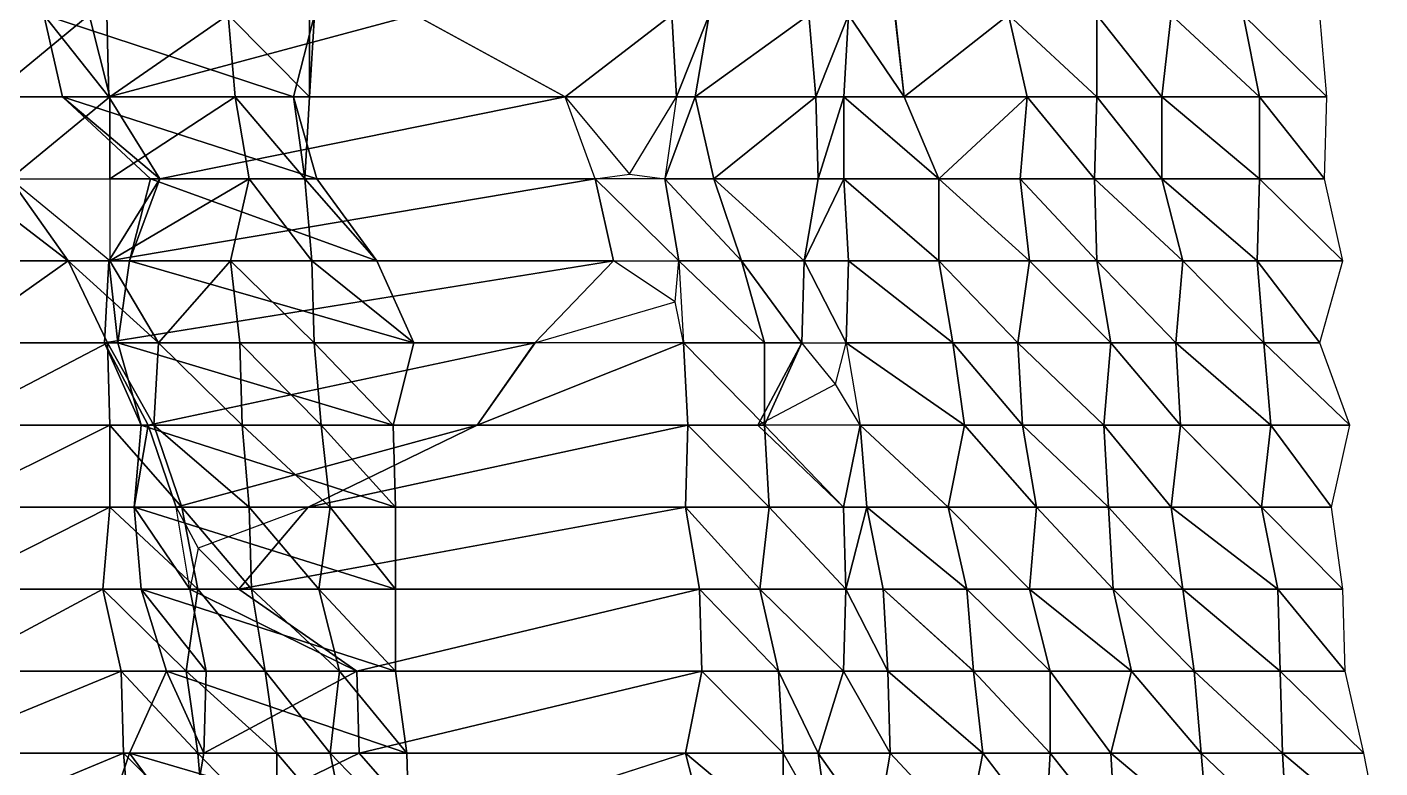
# Model space of a CAD drawing. Header units: metres. Extents: x -317 to 276, y -240 to 234.
# Drawn here: x 176.4 to 275.3, y -97.1 to -42.9 of the extents above; entities that cross this region are included whole.
import ezdxf

# ---------------------------------------------------------------- set-up
doc = ezdxf.new("R2010")
doc.units = ezdxf.units.M

msp = doc.modelspace()

# ---------------------------------------------------------------- linework, layer by layer
for points in [[(173.65201, -48, -613.38635), (182.47089, -48, -609.7584), (180.948, -42, -612.546), (180.9481, -41.9999, -612.5459)], [(173.65201, -48, -613.38635), (180.948, -42, -612.546), (173.65201, -42, -613.38635), (173.65211, -41.9999, -613.3862)], [(195.89844, -48, -622.72437), (178.99756, -48, -666.1763), (177.64389, -42, -668.6541), (177.644, -41.9999, -668.654)], [(195.89844, -48, -622.72437), (177.64389, -42, -668.6541), (197.42133, -42, -619.93677), (197.42143, -41.9999, -619.93665)], [(177.64389, -42, -668.6541), (182.40173, -48, -672.45984), (182.23254, -42, -672.7696), (182.23265, -41.9999, -672.7695)], [(177.64389, -42, -668.6541), (178.99756, -48, -666.1763), (182.40173, -48, -672.45984), (182.40184, -47.9999, -672.4597)], [(182.47089, -48, -609.7584), (191.12057, -42, -606.4403), (180.948, -42, -612.546), (180.9481, -41.9999, -612.5459)], [(182.40173, -48, -672.45984), (204.75732, -42, -644.05316), (182.23254, -42, -672.7696), (182.23265, -41.9999, -672.7695)], [(182.40173, -48, -672.45984), (215.75592, -48, -623.9204), (204.75732, -42, -644.05316), (204.75743, -41.9999, -644.05304)], [(182.47089, -48, -609.7584), (191.6282, -48, -605.5111), (191.12057, -42, -606.4403), (191.12068, -41.9999, -606.4402)], [(191.12057, -42, -606.4403), (197.06287, -48, -608.0779), (197.06287, -42, -608.0779), (197.06297, -41.9999, -608.07776)], [(191.12057, -42, -606.4403), (191.6282, -48, -605.5111), (197.06287, -48, -608.0779), (197.06297, -47.9999, -608.07776)], [(197.06287, -48, -608.0779), (195.89844, -48, -622.72437), (197.42133, -42, -619.93677), (197.42143, -41.9999, -619.93665)], [(197.06287, -48, -608.0779), (197.42133, -42, -619.93677), (197.06287, -42, -608.0779), (197.06297, -41.9999, -608.07776)], [(215.75592, -48, -623.9204), (223.55957, -42, -622.15094), (204.75732, -42, -644.05316), (204.75743, -41.9999, -644.05304)], [(215.75592, -48, -623.9204), (223.89801, -48, -621.5315), (223.55957, -42, -622.15094), (223.55968, -41.9999, -622.1508)], [(223.89801, -48, -621.5315), (226.28693, -42, -629.6735), (223.55957, -42, -622.15094), (223.55968, -41.9999, -622.1508)], [(223.89801, -48, -621.5315), (225.27167, -48, -631.5319), (226.28693, -42, -629.6735), (226.28703, -41.9999, -629.6734)], [(225.27167, -48, -631.5319), (234.09058, -48, -627.90405), (233.58295, -42, -628.83325), (233.58305, -41.9999, -628.8331)], [(225.27167, -48, -631.5319), (233.58295, -42, -628.83325), (226.28693, -42, -629.6735), (226.28703, -41.9999, -629.6734)], [(234.09058, -48, -627.90405), (236.47955, -42, -636.0461), (233.58295, -42, -628.83325), (233.58305, -41.9999, -628.8331)], [(234.09058, -48, -627.90405), (236.14111, -48, -636.6655), (236.47955, -42, -636.0461), (236.47966, -41.9999, -636.04596)], [(236.47955, -42, -636.0461), (236.14111, -48, -636.6655), (240.56055, -48, -641.0908), (240.56065, -47.9999, -641.0907)], [(236.47955, -42, -636.0461), (240.56055, -48, -641.0908), (239.88373, -42, -642.3297), (239.88383, -41.9999, -642.3296)], [(240.56055, -48, -641.0908), (248.19495, -42, -639.63104), (239.88373, -42, -642.3297), (239.88383, -41.9999, -642.3296)], [(240.56055, -48, -641.0908), (249.54858, -48, -637.1532), (248.19495, -42, -639.63104), (248.19505, -41.9999, -639.6309)], [(248.19495, -42, -639.63104), (254.6449, -48, -640.3395), (254.6449, -42, -640.3395), (254.645, -41.9999, -640.33936)], [(248.19495, -42, -639.63104), (249.54858, -48, -637.1532), (254.6449, -48, -640.3395), (254.645, -47.9999, -640.33936)], [(254.6449, -42, -640.3395), (259.40277, -48, -644.14526), (260.0796, -42, -642.90625), (260.07968, -41.9999, -642.9061)], [(254.6449, -42, -640.3395), (254.6449, -48, -640.3395), (259.40277, -48, -644.14526), (259.40286, -47.9999, -644.14514)], [(260.0796, -42, -642.90625), (259.40277, -48, -644.14526), (266.5296, -48, -643.6147), (266.5297, -47.9999, -643.61456)], [(260.0796, -42, -642.90625), (266.5296, -48, -643.6147), (265.3451, -42, -645.78284), (265.34518, -41.9999, -645.7827)], [(265.3451, -42, -645.78284), (271.45667, -48, -647.1107), (270.94904, -42, -648.0399), (270.94913, -41.9999, -648.0398)], [(265.3451, -42, -645.78284), (266.5296, -48, -643.6147), (271.45667, -48, -647.1107), (271.45676, -47.9999, -647.1106)], [(175.1749, -54, -610.5987), (182.47089, -48, -609.7584), (173.65201, -48, -613.38635), (173.65211, -47.9999, -613.3862)], [(175.1749, -54, -610.5987), (182.47089, -54, -609.7584), (182.47089, -48, -609.7584), (182.471, -47.9999, -609.7583)], [(197.59052, -54, -619.6271), (185.42752, -54, -654.4063), (178.99756, -48, -666.1763), (178.99767, -47.9999, -666.17615)], [(197.59052, -54, -619.6271), (178.99756, -48, -666.1763), (195.89844, -48, -622.72437), (195.89854, -47.9999, -622.72424)], [(186.12433, -54, -665.6457), (182.40173, -48, -672.45984), (178.99756, -48, -666.1763), (178.99767, -47.9999, -666.17615)], [(186.12433, -54, -665.6457), (178.99756, -48, -666.1763), (185.42752, -54, -654.4063), (185.42763, -53.9999, -654.4062)], [(186.12433, -54, -665.6457), (215.75592, -48, -623.9204), (182.40173, -48, -672.45984), (182.40184, -47.9999, -672.4597)], [(182.47089, -54, -609.7584), (192.64343, -54, -603.6527), (191.6282, -48, -605.5111), (191.62831, -47.9999, -605.511)], [(182.47089, -54, -609.7584), (191.6282, -48, -605.5111), (182.47089, -48, -609.7584), (182.471, -47.9999, -609.7583)], [(186.12433, -54, -665.6457), (217.95569, -54, -619.8938), (215.75592, -48, -623.9204), (215.75603, -47.9999, -623.9203)], [(191.6282, -48, -605.5111), (196.72449, -54, -608.6974), (197.06287, -48, -608.0779), (197.06297, -47.9999, -608.07776)], [(191.6282, -48, -605.5111), (192.64343, -54, -603.6527), (196.72449, -54, -608.6974), (196.7246, -53.9999, -608.69727)], [(196.72449, -54, -608.6974), (197.59052, -54, -619.6271), (195.89844, -48, -622.72437), (195.89854, -47.9999, -622.72424)], [(196.72449, -54, -608.6974), (195.89844, -48, -622.72437), (197.06287, -48, -608.0779), (197.06297, -47.9999, -608.07776)], [(215.75592, -48, -623.9204), (220.46619, -53.666656, -621.55585), (223.89801, -48, -621.5315), (223.89812, -47.9999, -621.5314)], [(223.05194, -54, -623.08014), (226.62537, -54, -629.0541), (225.27167, -48, -631.5319), (225.27177, -47.9999, -631.5318)], [(223.05194, -54, -623.08014), (225.27167, -48, -631.5319), (223.89801, -48, -621.5315), (223.89812, -47.9999, -621.5314)], [(226.62537, -54, -629.0541), (234.09058, -48, -627.90405), (225.27167, -48, -631.5319), (225.27177, -47.9999, -631.5318)], [(226.62537, -54, -629.0541), (234.25977, -54, -627.5943), (234.09058, -48, -627.90405), (234.09068, -47.9999, -627.90393)], [(234.25977, -54, -627.5943), (236.14111, -48, -636.6655), (234.09058, -48, -627.90405), (234.09068, -47.9999, -627.90393)], [(234.25977, -54, -627.5943), (236.14111, -54, -636.6655), (236.14111, -48, -636.6655), (236.14122, -47.9999, -636.6654)], [(236.14111, -48, -636.6655), (243.0987, -54, -636.44476), (240.56055, -48, -641.0908), (240.56065, -47.9999, -641.0907)], [(236.14111, -48, -636.6655), (236.14111, -54, -636.6655), (243.0987, -54, -636.44476), (243.0988, -53.9999, -636.44464)], [(243.0987, -54, -636.44476), (249.54858, -48, -637.1532), (240.56055, -48, -641.0908), (240.56065, -47.9999, -641.0907)], [(243.0987, -54, -636.44476), (249.04102, -54, -638.0824), (249.54858, -48, -637.1532), (249.54869, -47.9999, -637.1531)], [(249.54858, -48, -637.1532), (249.04102, -54, -638.0824), (254.47571, -54, -640.6492), (254.47581, -53.9999, -640.64905)], [(249.54858, -48, -637.1532), (254.47571, -54, -640.6492), (254.6449, -48, -640.3395), (254.645, -47.9999, -640.33936)], [(254.6449, -48, -640.3395), (254.47571, -54, -640.6492), (259.40277, -54, -644.14526), (259.40286, -53.9999, -644.14514)], [(254.6449, -48, -640.3395), (259.40277, -54, -644.14526), (259.40277, -48, -644.14526), (259.40286, -47.9999, -644.14514)], [(259.40277, -48, -644.14526), (266.5296, -54, -643.6147), (266.5296, -48, -643.6147), (266.5297, -47.9999, -643.61456)], [(259.40277, -48, -644.14526), (259.40277, -54, -644.14526), (266.5296, -54, -643.6147), (266.5297, -53.9999, -643.61456)], [(266.5296, -48, -643.6147), (271.28748, -54, -647.4204), (271.45667, -48, -647.1107), (271.45676, -47.9999, -647.1106)], [(266.5296, -48, -643.6147), (266.5296, -54, -643.6147), (271.28748, -54, -647.4204), (271.28757, -53.9999, -647.4203)], [(179.40509, -60, -602.85535), (175.1749, -54, -610.5987), (171.60147, -54, -604.6248), (171.60158, -53.9999, -604.6247)], [(179.40509, -60, -602.85535), (171.60147, -54, -604.6248), (172.95514, -60, -602.1469), (172.95525, -59.9999, -602.1468)], [(179.40509, -60, -602.85535), (182.47089, -60, -609.7584), (175.1749, -54, -610.5987), (175.175, -53.9999, -610.5986)], [(183.90463, -60, -657.1939), (182.40173, -60, -672.45984), (186.12433, -54, -665.6457), (186.12444, -53.9999, -665.64557)], [(182.40173, -60, -672.45984), (219.30933, -60, -617.41595), (217.95569, -54, -619.8938), (217.9558, -53.9999, -619.8937)], [(182.40173, -60, -672.45984), (217.95569, -54, -619.8938), (186.12433, -54, -665.6457), (186.12444, -53.9999, -665.64557)], [(182.47089, -60, -609.7584), (191.2898, -60, -606.13055), (192.64343, -54, -603.6527), (192.64354, -53.9999, -603.6526)], [(182.47089, -60, -609.7584), (192.64343, -54, -603.6527), (182.47089, -54, -609.7584), (182.471, -53.9999, -609.7583)], [(201.98999, -60, -611.574), (183.90463, -60, -657.1939), (185.42752, -54, -654.4063), (185.42763, -53.9999, -654.4062)], [(183.90463, -60, -657.1939), (186.12433, -54, -665.6457), (185.42752, -54, -654.4063), (185.42763, -53.9999, -654.4062)], [(201.98999, -60, -611.574), (185.42752, -54, -654.4063), (197.59052, -54, -619.6271), (197.59062, -53.9999, -619.62695)], [(192.64343, -54, -603.6527), (191.2898, -60, -606.13055), (197.23212, -60, -607.7682), (197.23222, -59.9999, -607.76807)], [(192.64343, -54, -603.6527), (197.23212, -60, -607.7682), (196.72449, -54, -608.6974), (196.7246, -53.9999, -608.69727)], [(201.98999, -60, -611.574), (197.59052, -54, -619.6271), (196.72449, -54, -608.6974), (196.7246, -53.9999, -608.69727)], [(201.98999, -60, -611.574), (196.72449, -54, -608.6974), (197.23212, -60, -607.7682), (197.23222, -59.9999, -607.76807)], [(220.46619, -53.666656, -621.55585), (223.05194, -54, -623.08014), (217.95569, -54, -619.8938), (217.9558, -53.9999, -619.8937)], [(217.95569, -54, -619.8938), (224.0672, -60, -621.22174), (223.05194, -54, -623.08014), (223.05205, -53.9999, -623.08)], [(217.95569, -54, -619.8938), (219.30933, -60, -617.41595), (224.0672, -60, -621.22174), (224.0673, -59.9999, -621.2216)], [(223.05194, -54, -623.08014), (228.65588, -60, -625.3372), (226.62537, -54, -629.0541), (226.62547, -53.9999, -629.05396)], [(223.05194, -54, -623.08014), (224.0672, -60, -621.22174), (228.65588, -60, -625.3372), (228.65599, -59.9999, -625.3371)], [(226.62537, -54, -629.0541), (233.24457, -60, -629.4527), (234.25977, -54, -627.5943), (234.25987, -53.9999, -627.5942)], [(226.62537, -54, -629.0541), (228.65588, -60, -625.3372), (233.24457, -60, -629.4527), (233.24467, -59.9999, -629.4526)], [(233.24457, -60, -629.4527), (236.47955, -60, -636.0461), (236.14111, -54, -636.6655), (236.14122, -53.9999, -636.6654)], [(233.24457, -60, -629.4527), (236.14111, -54, -636.6655), (234.25977, -54, -627.5943), (234.25987, -53.9999, -627.5942)], [(236.14111, -54, -636.6655), (243.0987, -60, -636.44476), (243.0987, -54, -636.44476), (243.0988, -53.9999, -636.44464)], [(236.14111, -54, -636.6655), (236.47955, -60, -636.0461), (243.0987, -60, -636.44476), (243.0988, -59.9999, -636.44464)], [(243.0987, -54, -636.44476), (249.71783, -60, -636.84344), (249.04102, -54, -638.0824), (249.04112, -53.9999, -638.0823)], [(243.0987, -54, -636.44476), (243.0987, -60, -636.44476), (249.71783, -60, -636.84344), (249.71794, -59.9999, -636.8433)], [(249.04102, -54, -638.0824), (254.6449, -60, -640.3395), (254.47571, -54, -640.6492), (254.47581, -53.9999, -640.64905)], [(249.04102, -54, -638.0824), (249.71783, -60, -636.84344), (254.6449, -60, -640.3395), (254.645, -59.9999, -640.33936)], [(254.47571, -54, -640.6492), (260.92566, -60, -641.3576), (259.40277, -54, -644.14526), (259.40286, -53.9999, -644.14514)], [(254.47571, -54, -640.6492), (254.6449, -60, -640.3395), (260.92566, -60, -641.3576), (260.92575, -59.9999, -641.3575)], [(259.40277, -54, -644.14526), (266.36035, -60, -643.92444), (266.5296, -54, -643.6147), (266.5297, -53.9999, -643.61456)], [(259.40277, -54, -644.14526), (260.92566, -60, -641.3576), (266.36035, -60, -643.92444), (266.36044, -59.9999, -643.9243)], [(266.5296, -54, -643.6147), (266.36035, -60, -643.92444), (272.6411, -60, -644.94257), (272.6412, -59.9999, -644.94244)], [(266.5296, -54, -643.6147), (272.6411, -60, -644.94257), (271.28748, -54, -647.4204), (271.28757, -53.9999, -647.4203)], [(170.92462, -66, -605.8638), (182.28165, -66, -597.58984), (179.40509, -60, -602.85535), (179.4052, -59.9999, -602.8552)], [(170.92462, -66, -605.8638), (179.40509, -60, -602.85535), (172.95514, -60, -602.1469), (172.95525, -59.9999, -602.1468)], [(186.02429, -66, -603.254), (182.47089, -60, -609.7584), (179.40509, -60, -602.85535), (179.4052, -59.9999, -602.8552)], [(186.02429, -66, -603.254), (179.40509, -60, -602.85535), (182.28165, -66, -597.58984), (182.28175, -65.9999, -597.5897)], [(183.0586, -66, -658.7426), (182.06332, -66, -673.07935), (182.40173, -60, -672.45984), (182.40184, -59.9999, -672.4597)], [(182.06332, -66, -673.07935), (213.55621, -66, -627.94696), (219.30933, -60, -617.41595), (219.30943, -59.9999, -617.41583)], [(182.06332, -66, -673.07935), (219.30933, -60, -617.41595), (182.40173, -60, -672.45984), (182.40184, -59.9999, -672.4597)], [(183.0586, -66, -658.7426), (182.40173, -60, -672.45984), (183.90463, -60, -657.1939), (183.90474, -59.9999, -657.1938)], [(186.02429, -66, -603.254), (191.2898, -60, -606.13055), (182.47089, -60, -609.7584), (182.471, -59.9999, -609.7583)], [(204.69733, -66, -606.61816), (183.0586, -66, -658.7426), (183.90463, -60, -657.1939), (183.90474, -59.9999, -657.1938)], [(204.69733, -66, -606.61816), (183.90463, -60, -657.1939), (201.98999, -60, -611.574), (201.9901, -59.9999, -611.57385)], [(186.02429, -66, -603.254), (191.96661, -66, -604.8916), (191.2898, -60, -606.13055), (191.2899, -59.9999, -606.13043)], [(191.2898, -60, -606.13055), (197.4013, -66, -607.45844), (197.23212, -60, -607.7682), (197.23222, -59.9999, -607.76807)], [(191.2898, -60, -606.13055), (191.96661, -66, -604.8916), (197.4013, -66, -607.45844), (197.40141, -65.9999, -607.4583)], [(197.23212, -60, -607.7682), (204.69733, -66, -606.61816), (201.98999, -60, -611.574), (201.9901, -59.9999, -611.57385)], [(197.23212, -60, -607.7682), (197.4013, -66, -607.45844), (204.69733, -66, -606.61816), (204.69743, -65.9999, -606.61804)], [(219.30933, -60, -617.41595), (213.55621, -66, -627.94696), (223.80292, -63, -621.0103), (223.80302, -62.9999, -621.0102)], [(224.40564, -66, -620.6023), (223.80292, -63, -621.0103), (224.0672, -60, -621.22174), (224.0673, -59.9999, -621.2216)], [(224.0672, -60, -621.22174), (230.34796, -66, -622.23987), (228.65588, -60, -625.3372), (228.65599, -59.9999, -625.3371)], [(224.0672, -60, -621.22174), (224.40564, -66, -620.6023), (230.34796, -66, -622.23987), (230.34807, -65.9999, -622.23975)], [(228.65588, -60, -625.3372), (233.07532, -66, -629.76245), (233.24457, -60, -629.4527), (233.24467, -59.9999, -629.4526)], [(228.65588, -60, -625.3372), (230.34796, -66, -622.23987), (233.07532, -66, -629.76245), (233.07542, -65.9999, -629.7623)], [(233.24457, -60, -629.4527), (233.07532, -66, -629.76245), (236.3103, -66, -636.35583), (236.31041, -65.9999, -636.3557)], [(233.24457, -60, -629.4527), (236.3103, -66, -636.35583), (236.47955, -60, -636.0461), (236.47966, -59.9999, -636.04596)], [(236.47955, -60, -636.0461), (236.3103, -66, -636.35583), (244.11395, -66, -634.58636), (244.11406, -65.9999, -634.58624)], [(236.47955, -60, -636.0461), (244.11395, -66, -634.58636), (243.0987, -60, -636.44476), (243.0988, -59.9999, -636.44464)], [(243.0987, -60, -636.44476), (248.87177, -66, -638.3921), (249.71783, -60, -636.84344), (249.71794, -59.9999, -636.8433)], [(243.0987, -60, -636.44476), (244.11395, -66, -634.58636), (248.87177, -66, -638.3921), (248.87187, -65.9999, -638.39197)], [(249.71783, -60, -636.84344), (248.87177, -66, -638.3921), (255.66016, -66, -638.4811), (255.66026, -65.9999, -638.48096)], [(249.71783, -60, -636.84344), (255.66016, -66, -638.4811), (254.6449, -60, -640.3395), (254.645, -59.9999, -640.33936)], [(254.6449, -60, -640.3395), (260.41803, -66, -642.2868), (260.92566, -60, -641.3576), (260.92575, -59.9999, -641.3575)], [(254.6449, -60, -640.3395), (255.66016, -66, -638.4811), (260.41803, -66, -642.2868), (260.41812, -65.9999, -642.2867)], [(260.92566, -60, -641.3576), (260.41803, -66, -642.2868), (266.86798, -66, -642.99524), (266.86807, -65.9999, -642.9951)], [(260.92566, -60, -641.3576), (266.86798, -66, -642.99524), (266.36035, -60, -643.92444), (266.36044, -59.9999, -643.9243)], [(266.36035, -60, -643.92444), (270.94904, -66, -648.0399), (272.6411, -60, -644.94257), (272.6412, -59.9999, -644.94244)], [(266.36035, -60, -643.92444), (266.86798, -66, -642.99524), (270.94904, -66, -648.0399), (270.94913, -65.9999, -648.0398)], [(170.75543, -72, -606.17346), (182.45087, -72, -597.2801), (182.28165, -66, -597.58984), (182.28175, -65.9999, -597.5897)], [(170.75543, -72, -606.17346), (182.28165, -66, -597.58984), (170.92462, -66, -605.8638), (170.92473, -65.9999, -605.86365)], [(184.75067, -72, -655.64526), (185.27829, -72, -667.19434), (182.06332, -66, -673.07935), (182.06343, -65.9999, -673.0792)], [(184.75067, -72, -655.64526), (182.06332, -66, -673.07935), (183.0586, -66, -658.7426), (183.0587, -65.9999, -658.7425)], [(185.27829, -72, -667.19434), (213.55621, -66, -627.94696), (182.06332, -66, -673.07935), (182.06343, -65.9999, -673.0792)], [(182.28165, -66, -597.58984), (185.68585, -72, -603.8735), (186.02429, -66, -603.254), (186.0244, -65.9999, -603.2539)], [(182.28165, -66, -597.58984), (182.45087, -72, -597.2801), (185.68585, -72, -603.8735), (185.68596, -71.9999, -603.87335)], [(203.17444, -72, -609.40576), (184.75067, -72, -655.64526), (183.0586, -66, -658.7426), (183.0587, -65.9999, -658.7425)], [(203.17444, -72, -609.40576), (183.0586, -66, -658.7426), (204.69733, -66, -606.61816), (204.69743, -65.9999, -606.61804)], [(185.27829, -72, -667.19434), (209.32599, -72, -635.6903), (213.55621, -66, -627.94696), (213.55632, -65.9999, -627.94684)], [(186.02429, -66, -603.254), (185.68585, -72, -603.8735), (192.1358, -72, -604.5819), (192.13591, -71.9999, -604.5818)], [(186.02429, -66, -603.254), (192.1358, -72, -604.5819), (191.96661, -66, -604.8916), (191.96672, -65.9999, -604.8915)], [(191.96661, -66, -604.8916), (197.90894, -72, -606.52924), (197.4013, -66, -607.45844), (197.40141, -65.9999, -607.4583)], [(191.96661, -66, -604.8916), (192.1358, -72, -604.5819), (197.90894, -72, -606.52924), (197.90904, -71.9999, -606.5291)], [(197.4013, -66, -607.45844), (203.17444, -72, -609.40576), (204.69733, -66, -606.61816), (204.69743, -65.9999, -606.61804)], [(197.4013, -66, -607.45844), (197.90894, -72, -606.52924), (203.17444, -72, -609.40576), (203.17455, -71.9999, -609.40564)], [(209.32599, -72, -635.6903), (224.74402, -72, -619.9828), (224.40564, -66, -620.6023), (224.40575, -65.9999, -620.6022)], [(209.32599, -72, -635.6903), (224.40564, -66, -620.6023), (213.55621, -66, -627.94696), (213.55632, -65.9999, -627.94684)], [(224.40564, -66, -620.6023), (230.34796, -72, -622.23987), (230.34796, -66, -622.23987), (230.34807, -65.9999, -622.23975)], [(224.40564, -66, -620.6023), (224.74402, -72, -619.9828), (230.34796, -72, -622.23987), (230.34807, -71.9999, -622.23975)], [(230.34796, -72, -622.23987), (229.86035, -72, -635.6474), (233.07532, -66, -629.76245), (233.07542, -65.9999, -629.7623)], [(233.07532, -66, -629.76245), (229.86035, -72, -635.6474), (235.53394, -69, -634.77344), (235.53404, -68.9999, -634.7733)], [(230.34796, -72, -622.23987), (233.07532, -66, -629.76245), (230.34796, -66, -622.23987), (230.34807, -65.9999, -622.23975)], [(237.32556, -72, -634.49744), (235.53394, -69, -634.77344), (236.3103, -66, -636.35583), (236.31041, -65.9999, -636.3557)], [(236.3103, -66, -636.35583), (244.96002, -72, -633.0377), (244.11395, -66, -634.58636), (244.11406, -65.9999, -634.58624)], [(236.3103, -66, -636.35583), (237.32556, -72, -634.49744), (244.96002, -72, -633.0377), (244.96013, -71.9999, -633.0376)], [(244.11395, -66, -634.58636), (249.2102, -72, -637.77264), (248.87177, -66, -638.3921), (248.87187, -65.9999, -638.39197)], [(244.11395, -66, -634.58636), (244.96002, -72, -633.0377), (249.2102, -72, -637.77264), (249.21031, -71.9999, -637.7725)], [(248.87177, -66, -638.3921), (255.15253, -72, -639.4103), (255.66016, -66, -638.4811), (255.66026, -65.9999, -638.48096)], [(248.87177, -66, -638.3921), (249.2102, -72, -637.77264), (255.15253, -72, -639.4103), (255.15263, -71.9999, -639.41016)], [(255.66016, -66, -638.4811), (255.15253, -72, -639.4103), (260.75647, -72, -641.66736), (260.75656, -71.9999, -641.66724)], [(255.66016, -66, -638.4811), (260.75647, -72, -641.66736), (260.41803, -66, -642.2868), (260.41812, -65.9999, -642.2867)], [(260.41803, -66, -642.2868), (267.3756, -72, -642.06604), (266.86798, -66, -642.99524), (266.86807, -65.9999, -642.9951)], [(260.41803, -66, -642.2868), (260.75647, -72, -641.66736), (267.3756, -72, -642.06604), (267.3757, -71.9999, -642.0659)], [(266.86798, -66, -642.99524), (273.14874, -72, -644.01337), (270.94904, -66, -648.0399), (270.94913, -65.9999, -648.0398)], [(266.86798, -66, -642.99524), (267.3756, -72, -642.06604), (273.14874, -72, -644.01337), (273.14883, -71.9999, -644.01324)], [(170.41699, -78, -606.79297), (182.45087, -78, -597.2801), (182.45087, -72, -597.2801), (182.45097, -71.9999, -597.27997)], [(170.41699, -78, -606.79297), (182.45087, -72, -597.2801), (170.75543, -72, -606.17346), (170.75554, -71.9999, -606.17334)], [(182.45087, -72, -597.2801), (187.71637, -78, -600.1567), (185.68585, -72, -603.8735), (185.68596, -71.9999, -603.87335)], [(182.45087, -72, -597.2801), (182.45087, -78, -597.2801), (187.71637, -78, -600.1567), (187.71648, -77.9999, -600.15656)], [(203.34363, -78, -609.09607), (184.24304, -78, -656.57446), (184.75067, -72, -655.64526), (184.75078, -71.9999, -655.64514)], [(184.24304, -78, -656.57446), (187.3088, -78, -663.47754), (185.27829, -72, -667.19434), (185.2784, -71.9999, -667.1942)], [(184.24304, -78, -656.57446), (185.27829, -72, -667.19434), (184.75067, -72, -655.64526), (184.75078, -71.9999, -655.64514)], [(203.34363, -78, -609.09607), (184.75067, -72, -655.64526), (203.17444, -72, -609.40576), (203.17455, -71.9999, -609.40564)], [(187.3088, -78, -663.47754), (209.32599, -72, -635.6903), (185.27829, -72, -667.19434), (185.2784, -71.9999, -667.1942)], [(185.68585, -72, -603.8735), (192.64343, -78, -603.6527), (192.1358, -72, -604.5819), (192.13591, -71.9999, -604.5818)], [(185.68585, -72, -603.8735), (187.71637, -78, -600.1567), (192.64343, -78, -603.6527), (192.64354, -77.9999, -603.6526)], [(187.3088, -78, -663.47754), (196.97375, -78, -658.30096), (209.32599, -72, -635.6903), (209.3261, -71.9999, -635.6902)], [(192.1358, -72, -604.5819), (198.58575, -78, -605.2903), (197.90894, -72, -606.52924), (197.90904, -71.9999, -606.5291)], [(192.1358, -72, -604.5819), (192.64343, -78, -603.6527), (198.58575, -78, -605.2903), (198.58586, -77.9999, -605.29016)], [(196.97375, -78, -658.30096), (224.57483, -78, -620.29254), (224.74402, -72, -619.9828), (224.74413, -71.9999, -619.98267)], [(196.97375, -78, -658.30096), (224.74402, -72, -619.9828), (209.32599, -72, -635.6903), (209.3261, -71.9999, -635.6902)], [(197.90894, -72, -606.52924), (203.34363, -78, -609.09607), (203.17444, -72, -609.40576), (203.17455, -71.9999, -609.40564)], [(197.90894, -72, -606.52924), (198.58575, -78, -605.2903), (203.34363, -78, -609.09607), (203.34373, -77.9999, -609.09595)], [(224.74402, -72, -619.9828), (224.57483, -78, -620.29254), (230.6864, -78, -621.62036), (230.68651, -77.9999, -621.62024)], [(224.74402, -72, -619.9828), (230.6864, -78, -621.62036), (230.34796, -72, -622.23987), (230.34807, -71.9999, -622.23975)], [(236.1211, -78, -624.18726), (229.86035, -72, -635.6474), (230.34796, -72, -622.23987), (230.34807, -71.9999, -622.23975)], [(237.32556, -72, -634.49744), (229.86035, -72, -635.6474), (236.1211, -78, -624.18726), (236.1212, -77.9999, -624.18713)], [(236.1211, -78, -624.18726), (230.34796, -72, -622.23987), (230.6864, -78, -621.62036), (230.68651, -77.9999, -621.62024)], [(237.32556, -72, -634.49744), (236.1211, -78, -624.18726), (237.83319, -78, -633.56824), (237.8333, -77.9999, -633.5681)], [(237.32556, -72, -634.49744), (243.77557, -78, -635.2058), (244.96002, -72, -633.0377), (244.96013, -71.9999, -633.0376)], [(237.32556, -72, -634.49744), (237.83319, -78, -633.56824), (243.77557, -78, -635.2058), (243.77568, -77.9999, -635.2057)], [(244.96002, -72, -633.0377), (243.77557, -78, -635.2058), (250.22546, -78, -635.91425), (250.22557, -77.9999, -635.9141)], [(244.96002, -72, -633.0377), (250.22546, -78, -635.91425), (249.2102, -72, -637.77264), (249.21031, -71.9999, -637.7725)], [(249.2102, -72, -637.77264), (255.49097, -78, -638.7908), (255.15253, -72, -639.4103), (255.15263, -71.9999, -639.41016)], [(249.2102, -72, -637.77264), (250.22546, -78, -635.91425), (255.49097, -78, -638.7908), (255.49107, -77.9999, -638.79065)], [(255.15253, -72, -639.4103), (260.0796, -78, -642.90625), (260.75647, -72, -641.66736), (260.75656, -71.9999, -641.66724)], [(255.15253, -72, -639.4103), (255.49097, -78, -638.7908), (260.0796, -78, -642.90625), (260.07968, -77.9999, -642.9061)], [(260.75647, -72, -641.66736), (260.0796, -78, -642.90625), (266.6988, -78, -643.30493), (266.69888, -77.9999, -643.3048)], [(260.75647, -72, -641.66736), (266.6988, -78, -643.30493), (267.3756, -72, -642.06604), (267.3757, -71.9999, -642.0659)], [(267.3756, -72, -642.06604), (266.6988, -78, -643.30493), (271.7951, -78, -646.4912), (271.7952, -77.9999, -646.4911)], [(267.3756, -72, -642.06604), (271.7951, -78, -646.4912), (273.14874, -72, -644.01337), (273.14883, -71.9999, -644.01324)], [(170.58621, -84, -606.4832), (182.45087, -78, -597.2801), (170.41699, -78, -606.79297), (170.4171, -77.9999, -606.79285)], [(170.58621, -84, -606.4832), (181.94324, -84, -598.2093), (182.45087, -78, -597.2801), (182.45097, -77.9999, -597.27997)], [(182.45087, -78, -597.2801), (181.94324, -84, -598.2093), (188.90085, -84, -597.9885), (188.90096, -83.9999, -597.9884)], [(182.45087, -78, -597.2801), (188.90085, -84, -597.9885), (187.71637, -78, -600.1567), (187.71648, -77.9999, -600.15656)], [(203.34363, -84, -609.09607), (184.75067, -84, -655.64526), (184.24304, -78, -656.57446), (184.24315, -77.9999, -656.57434)], [(203.34363, -84, -609.09607), (184.24304, -78, -656.57446), (203.34363, -78, -609.09607), (203.34373, -77.9999, -609.09595)], [(184.24304, -78, -656.57446), (188.32407, -84, -661.61914), (187.3088, -78, -663.47754), (187.30891, -77.9999, -663.4774)], [(184.24304, -78, -656.57446), (184.75067, -84, -655.64526), (188.32407, -84, -661.61914), (188.32417, -83.9999, -661.619)], [(188.32407, -84, -661.61914), (187.3088, -78, -663.47754), (188.91965, -81, -662.6148), (188.91975, -80.9999, -662.6147)], [(187.71637, -78, -600.1567), (192.81268, -84, -603.34296), (192.64343, -78, -603.6527), (192.64354, -77.9999, -603.6526)], [(187.71637, -78, -600.1567), (188.90085, -84, -597.9885), (192.81268, -84, -603.34296), (192.81279, -83.9999, -603.34283)], [(196.97375, -78, -658.30096), (188.91965, -81, -662.6148), (191.89746, -84, -667.593), (191.89757, -83.9999, -667.5929)], [(191.89746, -84, -667.593), (225.59009, -84, -618.4341), (224.57483, -78, -620.29254), (224.57494, -77.9999, -620.2924)], [(191.89746, -84, -667.593), (224.57483, -78, -620.29254), (196.97375, -78, -658.30096), (196.97386, -77.9999, -658.30084)], [(192.64343, -78, -603.6527), (197.73975, -84, -606.839), (198.58575, -78, -605.2903), (198.58586, -77.9999, -605.29016)], [(192.64343, -78, -603.6527), (192.81268, -84, -603.34296), (197.73975, -84, -606.839), (197.73985, -83.9999, -606.83887)], [(198.58575, -78, -605.2903), (197.73975, -84, -606.839), (203.34363, -84, -609.09607), (203.34373, -83.9999, -609.09595)], [(198.58575, -78, -605.2903), (203.34363, -84, -609.09607), (203.34363, -78, -609.09607), (203.34373, -77.9999, -609.09595)], [(224.57483, -78, -620.29254), (230.00952, -84, -622.8594), (230.6864, -78, -621.62036), (230.68651, -77.9999, -621.62024)], [(224.57483, -78, -620.29254), (225.59009, -84, -618.4341), (230.00952, -84, -622.8594), (230.00963, -83.9999, -622.85925)], [(230.6864, -78, -621.62036), (230.00952, -84, -622.8594), (236.29028, -84, -623.8775), (236.29039, -83.9999, -623.8774)], [(230.6864, -78, -621.62036), (236.29028, -84, -623.8775), (236.1211, -78, -624.18726), (236.1212, -77.9999, -624.18713)], [(236.29028, -84, -623.8775), (237.83319, -78, -633.56824), (236.1211, -78, -624.18726), (236.1212, -77.9999, -624.18713)], [(236.29028, -84, -623.8775), (239.0177, -84, -631.4), (237.83319, -78, -633.56824), (237.8333, -77.9999, -633.5681)], [(237.83319, -78, -633.56824), (245.12921, -84, -632.72797), (243.77557, -78, -635.2058), (243.77568, -77.9999, -635.2057)], [(237.83319, -78, -633.56824), (239.0177, -84, -631.4), (245.12921, -84, -632.72797), (245.12932, -83.9999, -632.72784)], [(243.77557, -78, -635.2058), (249.71783, -84, -636.84344), (250.22546, -78, -635.91425), (250.22557, -77.9999, -635.9141)], [(243.77557, -78, -635.2058), (245.12921, -84, -632.72797), (249.71783, -84, -636.84344), (249.71794, -83.9999, -636.8433)], [(250.22546, -78, -635.91425), (249.71783, -84, -636.84344), (255.82935, -84, -638.1713), (255.82945, -83.9999, -638.1712)], [(250.22546, -78, -635.91425), (255.82935, -84, -638.1713), (255.49097, -78, -638.7908), (255.49107, -77.9999, -638.79065)], [(255.49097, -78, -638.7908), (260.92566, -84, -641.3576), (260.0796, -78, -642.90625), (260.07968, -77.9999, -642.9061)], [(255.49097, -78, -638.7908), (255.82935, -84, -638.1713), (260.92566, -84, -641.3576), (260.92575, -83.9999, -641.3575)], [(260.0796, -78, -642.90625), (267.88324, -84, -641.1368), (266.6988, -78, -643.30493), (266.69888, -77.9999, -643.3048)], [(260.0796, -78, -642.90625), (260.92566, -84, -641.3576), (267.88324, -84, -641.1368), (267.88333, -83.9999, -641.13666)], [(266.6988, -78, -643.30493), (272.6411, -84, -644.94257), (271.7951, -78, -646.4912), (271.7952, -77.9999, -646.4911)], [(266.6988, -78, -643.30493), (267.88324, -84, -641.1368), (272.6411, -84, -644.94257), (272.6412, -83.9999, -644.94244)], [(170.75543, -90, -606.17346), (181.94324, -84, -598.2093), (170.58621, -84, -606.4832), (170.58632, -83.9999, -606.4831)], [(170.75543, -90, -606.17346), (183.29694, -90, -595.73145), (181.94324, -84, -598.2093), (181.94334, -83.9999, -598.20917)], [(181.94324, -84, -598.2093), (188.05478, -90, -599.5372), (188.90085, -84, -597.9885), (188.90096, -83.9999, -597.9884)], [(181.94324, -84, -598.2093), (183.29694, -90, -595.73145), (188.05478, -90, -599.5372), (188.05489, -89.9999, -599.53705)], [(203.34363, -90, -609.09607), (186.61197, -90, -652.23816), (184.75067, -84, -655.64526), (184.75078, -83.9999, -655.64514)], [(203.34363, -90, -609.09607), (184.75067, -84, -655.64526), (203.34363, -84, -609.09607), (203.34373, -83.9999, -609.09595)], [(184.75067, -84, -655.64526), (189.50851, -90, -659.451), (188.32407, -84, -661.61914), (188.32417, -83.9999, -661.619)], [(184.75067, -84, -655.64526), (186.61197, -90, -652.23816), (189.50851, -90, -659.451), (189.50862, -89.9999, -659.45087)], [(188.90085, -84, -597.9885), (188.05478, -90, -599.5372), (193.82794, -90, -601.4845), (193.82805, -89.9999, -601.4844)], [(200.5271, -90, -651.7965), (191.89746, -84, -667.593), (188.32407, -84, -661.61914), (188.32417, -83.9999, -661.619)], [(200.5271, -90, -651.7965), (188.32407, -84, -661.61914), (189.50851, -90, -659.451), (189.50862, -89.9999, -659.45087)], [(188.90085, -84, -597.9885), (193.82794, -90, -601.4845), (192.81268, -84, -603.34296), (192.81279, -83.9999, -603.34283)], [(200.5271, -90, -651.7965), (225.59009, -84, -618.4341), (191.89746, -84, -667.593), (191.89757, -83.9999, -667.5929)], [(192.81268, -84, -603.34296), (199.26257, -90, -604.0514), (197.73975, -84, -606.839), (197.73985, -83.9999, -606.83887)], [(192.81268, -84, -603.34296), (193.82794, -90, -601.4845), (199.26257, -90, -604.0514), (199.26268, -89.9999, -604.0513)], [(197.73975, -84, -606.839), (203.34363, -90, -609.09607), (203.34363, -84, -609.09607), (203.34373, -83.9999, -609.09595)], [(197.73975, -84, -606.839), (199.26257, -90, -604.0514), (203.34363, -90, -609.09607), (203.34373, -89.9999, -609.09595)], [(200.5271, -90, -651.7965), (225.75928, -90, -618.1244), (225.59009, -84, -618.4341), (225.5902, -83.9999, -618.43396)], [(225.59009, -84, -618.4341), (231.36322, -90, -620.3815), (230.00952, -84, -622.8594), (230.00963, -83.9999, -622.85925)], [(225.59009, -84, -618.4341), (225.75928, -90, -618.1244), (231.36322, -90, -620.3815), (231.36333, -89.9999, -620.38135)], [(230.00952, -84, -622.8594), (236.1211, -90, -624.18726), (236.29028, -84, -623.8775), (236.29039, -83.9999, -623.8774)], [(230.00952, -84, -622.8594), (231.36322, -90, -620.3815), (236.1211, -90, -624.18726), (236.1212, -89.9999, -624.18713)], [(236.29028, -84, -623.8775), (236.1211, -90, -624.18726), (239.35608, -90, -630.7806), (239.35619, -89.9999, -630.78046)], [(236.29028, -84, -623.8775), (239.35608, -90, -630.7806), (239.0177, -84, -631.4), (239.0178, -83.9999, -631.3999)], [(239.0177, -84, -631.4), (245.63684, -90, -631.79877), (245.12921, -84, -632.72797), (245.12932, -83.9999, -632.72784)], [(239.0177, -84, -631.4), (239.35608, -90, -630.7806), (245.63684, -90, -631.79877), (245.63695, -89.9999, -631.79865)], [(245.12921, -84, -632.72797), (251.24072, -90, -634.0558), (249.71783, -84, -636.84344), (249.71794, -83.9999, -636.8433)], [(245.12921, -84, -632.72797), (245.63684, -90, -631.79877), (251.24072, -90, -634.0558), (251.24083, -89.9999, -634.05566)], [(249.71783, -84, -636.84344), (257.18304, -90, -635.6935), (255.82935, -84, -638.1713), (255.82945, -83.9999, -638.1712)], [(249.71783, -84, -636.84344), (251.24072, -90, -634.0558), (257.18304, -90, -635.6935), (257.18314, -89.9999, -635.69336)], [(255.82935, -84, -638.1713), (261.77173, -90, -639.80896), (260.92566, -84, -641.3576), (260.92575, -83.9999, -641.3575)], [(255.82935, -84, -638.1713), (257.18304, -90, -635.6935), (261.77173, -90, -639.80896), (261.77182, -89.9999, -639.80884)], [(260.92566, -84, -641.3576), (268.0525, -90, -640.827), (267.88324, -84, -641.1368), (267.88333, -83.9999, -641.13666)], [(260.92566, -84, -641.3576), (261.77173, -90, -639.80896), (268.0525, -90, -640.827), (268.05258, -89.9999, -640.8269)], [(267.88324, -84, -641.1368), (272.81036, -90, -644.6328), (272.6411, -84, -644.94257), (272.6412, -83.9999, -644.94244)], [(267.88324, -84, -641.1368), (268.0525, -90, -640.827), (272.81036, -90, -644.6328), (272.81046, -89.9999, -644.6327)], [(168.72491, -96, -609.89026), (183.46613, -96, -595.4217), (183.29694, -90, -595.73145), (183.29704, -89.9999, -595.7313)], [(168.72491, -96, -609.89026), (183.29694, -90, -595.73145), (170.75543, -90, -606.17346), (170.75554, -89.9999, -606.17334)], [(183.29694, -90, -595.73145), (188.90085, -96, -597.9885), (188.05478, -90, -599.5372), (188.05489, -89.9999, -599.53705)], [(183.29694, -90, -595.73145), (183.46613, -96, -595.4217), (188.90085, -96, -597.9885), (188.90096, -95.9999, -597.9884)], [(204.1897, -96, -607.54736), (183.90463, -96, -657.1939), (186.61197, -90, -652.23816), (186.61208, -89.9999, -652.23804)], [(186.61197, -90, -652.23816), (183.90463, -96, -657.1939), (189.3393, -96, -659.76074), (189.3394, -95.9999, -659.7606)], [(204.1897, -96, -607.54736), (186.61197, -90, -652.23816), (203.34363, -90, -609.09607), (203.34373, -89.9999, -609.09595)], [(186.61197, -90, -652.23816), (189.3393, -96, -659.76074), (189.50851, -90, -659.451), (189.50862, -89.9999, -659.45087)], [(188.05478, -90, -599.5372), (194.67395, -96, -599.93585), (193.82794, -90, -601.4845), (193.82805, -89.9999, -601.4844)], [(188.05478, -90, -599.5372), (188.90085, -96, -597.9885), (194.67395, -96, -599.93585), (194.67406, -95.9999, -599.9357)], [(189.3393, -96, -659.76074), (200.69635, -96, -651.4868), (200.5271, -90, -651.7965), (200.5272, -89.9999, -651.7964)], [(189.3393, -96, -659.76074), (200.5271, -90, -651.7965), (189.50851, -90, -659.451), (189.50862, -89.9999, -659.45087)], [(193.82794, -90, -601.4845), (198.58575, -96, -605.2903), (199.26257, -90, -604.0514), (199.26268, -89.9999, -604.0513)], [(193.82794, -90, -601.4845), (194.67395, -96, -599.93585), (198.58575, -96, -605.2903), (198.58586, -95.9999, -605.29016)], [(199.26257, -90, -604.0514), (198.58575, -96, -605.2903), (204.1897, -96, -607.54736), (204.1898, -95.9999, -607.54724)], [(199.26257, -90, -604.0514), (204.1897, -96, -607.54736), (203.34363, -90, -609.09607), (203.34373, -89.9999, -609.09595)], [(200.69635, -96, -651.4868), (225.75928, -90, -618.1244), (200.5271, -90, -651.7965), (200.5272, -89.9999, -651.7964)], [(200.69635, -96, -651.4868), (224.57483, -96, -620.29254), (225.75928, -90, -618.1244), (225.75938, -89.9999, -618.12427)], [(225.75928, -90, -618.1244), (224.57483, -96, -620.29254), (231.70166, -96, -619.76196), (231.70177, -95.9999, -619.76184)], [(225.75928, -90, -618.1244), (231.70166, -96, -619.76196), (231.36322, -90, -620.3815), (231.36333, -89.9999, -620.38135)], [(231.36322, -90, -620.3815), (234.25977, -96, -627.5943), (236.1211, -90, -624.18726), (236.1212, -89.9999, -624.18713)], [(231.36322, -90, -620.3815), (231.70166, -96, -619.76196), (234.25977, -96, -627.5943), (234.25987, -95.9999, -627.5942)], [(236.1211, -90, -624.18726), (234.25977, -96, -627.5943), (239.52527, -96, -630.4709), (239.52538, -95.9999, -630.47076)], [(236.1211, -90, -624.18726), (239.52527, -96, -630.4709), (239.35608, -90, -630.7806), (239.35619, -89.9999, -630.78046)], [(239.35608, -90, -630.7806), (246.31366, -96, -630.5598), (245.63684, -90, -631.79877), (245.63695, -89.9999, -631.79865)], [(239.35608, -90, -630.7806), (239.52527, -96, -630.4709), (246.31366, -96, -630.5598), (246.31377, -95.9999, -630.5597)], [(245.63684, -90, -631.79877), (251.24072, -96, -634.0558), (251.24072, -90, -634.0558), (251.24083, -89.9999, -634.05566)], [(245.63684, -90, -631.79877), (246.31366, -96, -630.5598), (251.24072, -96, -634.0558), (251.24083, -95.9999, -634.05566)], [(251.24072, -90, -634.0558), (255.66016, -96, -638.4811), (257.18304, -90, -635.6935), (257.18314, -89.9999, -635.69336)], [(251.24072, -90, -634.0558), (251.24072, -96, -634.0558), (255.66016, -96, -638.4811), (255.66026, -95.9999, -638.48096)], [(257.18304, -90, -635.6935), (255.66016, -96, -638.4811), (262.27936, -96, -638.87976), (262.27945, -95.9999, -638.87964)], [(257.18304, -90, -635.6935), (262.27936, -96, -638.87976), (261.77173, -90, -639.80896), (261.77182, -89.9999, -639.80884)], [(261.77173, -90, -639.80896), (268.22168, -96, -640.51733), (268.0525, -90, -640.827), (268.05258, -89.9999, -640.8269)], [(261.77173, -90, -639.80896), (262.27936, -96, -638.87976), (268.22168, -96, -640.51733), (268.22177, -95.9999, -640.5172)], [(268.0525, -90, -640.827), (274.164, -96, -642.1549), (272.81036, -90, -644.6328), (272.81046, -89.9999, -644.6327)], [(268.0525, -90, -640.827), (268.22168, -96, -640.51733), (274.164, -96, -642.1549), (274.1641, -95.9999, -642.1548)], [(169.06332, -102, -609.2708), (183.46613, -96, -595.4217), (168.72491, -96, -609.89026), (168.72502, -95.9999, -609.89014)], [(169.06332, -102, -609.2708), (183.97375, -102, -594.4925), (183.46613, -96, -595.4217), (183.46623, -95.9999, -595.4216)], [(204.35889, -102, -607.2377), (181.87411, -102, -660.91077), (183.90463, -96, -657.1939), (183.90474, -95.9999, -657.1938)], [(183.90463, -96, -657.1939), (181.87411, -102, -660.91077), (188.32407, -102, -661.61914), (188.32417, -101.9999, -661.619)], [(183.46613, -96, -595.4217), (189.40845, -102, -597.0593), (188.90085, -96, -597.9885), (188.90096, -95.9999, -597.9884)], [(183.46613, -96, -595.4217), (183.97375, -102, -594.4925), (189.40845, -102, -597.0593), (189.40855, -101.9999, -597.0592)], [(204.35889, -102, -607.2377), (183.90463, -96, -657.1939), (204.1897, -96, -607.54736), (204.1898, -95.9999, -607.54724)], [(183.90463, -96, -657.1939), (188.32407, -102, -661.61914), (189.3393, -96, -659.76074), (189.3394, -95.9999, -659.7606)], [(188.32407, -102, -661.61914), (205.94183, -102, -641.885), (200.69635, -96, -651.4868), (200.69646, -95.9999, -651.4867)], [(188.32407, -102, -661.61914), (200.69635, -96, -651.4868), (189.3393, -96, -659.76074), (189.3394, -95.9999, -659.7606)], [(188.90085, -96, -597.9885), (194.67395, -102, -599.93585), (194.67395, -96, -599.93585), (194.67406, -95.9999, -599.9357)], [(188.90085, -96, -597.9885), (189.40845, -102, -597.0593), (194.67395, -102, -599.93585), (194.67406, -101.9999, -599.9357)], [(194.67395, -96, -599.93585), (199.7702, -102, -603.12213), (198.58575, -96, -605.2903), (198.58586, -95.9999, -605.29016)], [(194.67395, -96, -599.93585), (194.67395, -102, -599.93585), (199.7702, -102, -603.12213), (199.77031, -101.9999, -603.122)], [(198.58575, -96, -605.2903), (204.35889, -102, -607.2377), (204.1897, -96, -607.54736), (204.1898, -95.9999, -607.54724)], [(198.58575, -96, -605.2903), (199.7702, -102, -603.12213), (204.35889, -102, -607.2377), (204.359, -101.9999, -607.23755)], [(205.94183, -102, -641.885), (224.57483, -96, -620.29254), (200.69635, -96, -651.4868), (200.69646, -95.9999, -651.4867)], [(205.94183, -102, -641.885), (226.09772, -102, -617.5049), (224.57483, -96, -620.29254), (224.57494, -95.9999, -620.2924)], [(224.57483, -96, -620.29254), (231.70166, -102, -619.76196), (231.70166, -96, -619.76196), (231.70177, -95.9999, -619.76184)], [(224.57483, -96, -620.29254), (226.09772, -102, -617.5049), (231.70166, -102, -619.76196), (231.70177, -101.9999, -619.76184)], [(231.70166, -96, -619.76196), (235.10583, -102, -626.04565), (234.25977, -96, -627.5943), (234.25987, -95.9999, -627.5942)], [(231.70166, -96, -619.76196), (231.70166, -102, -619.76196), (235.10583, -102, -626.04565), (235.10594, -101.9999, -626.04553)], [(234.25977, -96, -627.5943), (238.51007, -102, -632.3293), (239.52527, -96, -630.4709), (239.52538, -95.9999, -630.47076)], [(234.25977, -96, -627.5943), (235.10583, -102, -626.04565), (238.51007, -102, -632.3293), (238.51018, -101.9999, -632.32916)], [(239.52527, -96, -630.4709), (238.51007, -102, -632.3293), (245.12921, -102, -632.72797), (245.12932, -101.9999, -632.72784)], [(239.52527, -96, -630.4709), (245.12921, -102, -632.72797), (246.31366, -96, -630.5598), (246.31377, -95.9999, -630.5597)], [(246.31366, -96, -630.5598), (245.12921, -102, -632.72797), (250.90228, -102, -634.6753), (250.90239, -101.9999, -634.6752)], [(246.31366, -96, -630.5598), (250.90228, -102, -634.6753), (251.24072, -96, -634.0558), (251.24083, -95.9999, -634.05566)], [(251.24072, -96, -634.0558), (250.90228, -102, -634.6753), (255.9986, -102, -637.8616), (255.9987, -101.9999, -637.86145)], [(251.24072, -96, -634.0558), (255.9986, -102, -637.8616), (255.66016, -96, -638.4811), (255.66026, -95.9999, -638.48096)], [(255.66016, -96, -638.4811), (262.787, -102, -637.95056), (262.27936, -96, -638.87976), (262.27945, -95.9999, -638.87964)], [(255.66016, -96, -638.4811), (255.9986, -102, -637.8616), (262.787, -102, -637.95056), (262.78708, -101.9999, -637.95044)], [(262.27936, -96, -638.87976), (268.56006, -102, -639.8978), (268.22168, -96, -640.51733), (268.22177, -95.9999, -640.5172)], [(262.27936, -96, -638.87976), (262.787, -102, -637.95056), (268.56006, -102, -639.8978), (268.56015, -101.9999, -639.8977)], [(268.22168, -96, -640.51733), (275.3485, -102, -639.9868), (274.164, -96, -642.1549), (274.1641, -95.9999, -642.1548)], [(268.22168, -96, -640.51733), (268.56006, -102, -639.8978), (275.3485, -102, -639.9868), (275.3486, -101.9999, -639.9867)]]:
    msp.add_3dface(points)

doc.saveas('drawing.dxf')
